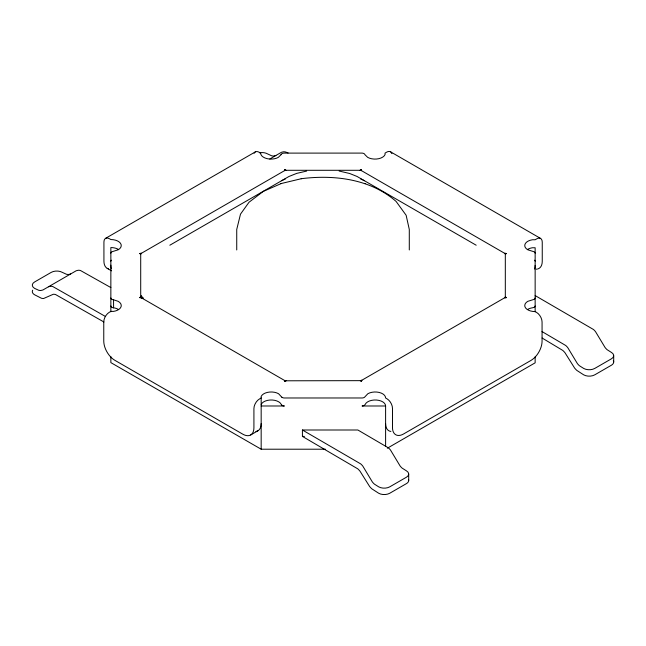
<?xml version="1.0" encoding="UTF-8"?>
<svg xmlns="http://www.w3.org/2000/svg" width="646" height="646" viewBox="0 0 646 646"><rect width="100%" height="100%" fill="white"/><g stroke="black" fill="none" stroke-linecap="round" stroke-linejoin="round"><path stroke-width="0.97" d="M281.058 154.677L281.058 154.644A3.165 1.825 0 0 1 284.183 153.11L361.841 153.094A3.165 1.825 0 0 1 364.942 154.685L367.655 157.341A10.401 6 0 0 0 385.048 154.644L385.048 153.094L386.615 152.19A7.841 4.53 -60 0 1 391.557 152.836M281.058 154.644L278.369 157.341A10.401 6 0 0 1 267.04 158.641A10.401 6 0 0 1 260.621 153.094L259.232 152.294A7.841 4.53 60 0 0 254.112 153.288M105.548 238.358L255.307 151.907M269.802 158.997L281.414 152.294L283.441 151.794A17.208 9.932 60 0 1 285.653 152.012L288.108 152.957M169.833 245.222L288.956 176.479L296.74 173.378L306.648 171.077M261.17 397.976L259.466 398.97A7.841 4.53 -60 0 0 253.918 408.571L253.918 427.789A15.69 9.06 60 0 1 242.823 434.193L114.859 360.306A15.69 9.06 60 0 1 103.764 341.096L103.764 321.886A7.841 4.53 -60 0 1 109.311 312.276L110.854 311.388L113.543 311.388A10.401 6 0 0 0 118.21 301.343L113.543 299.784A3.165 1.825 0 0 1 110.878 297.984M250.664 434.968L257.924 430.777M387.342 448.211L535.146 362.826L535.146 356.834M281.535 180.727L285.484 178.861M275.866 155.492L273.839 156.001A17.208 9.932 60 0 1 271.635 155.783L267.549 153.893A7.841 4.53 0 0 0 259.579 152.787M70.648 273.969L68.621 274.469A17.208 9.932 60 0 1 66.409 274.251L62.331 272.37A7.841 4.53 0 0 0 51.236 272.37L34.593 281.971A7.841 4.53 0 0 0 34.593 288.374L38.679 290.264A17.208 9.932 60 0 0 40.892 290.482L42.919 289.981L76.196 270.763L78.223 270.262A17.208 9.932 60 0 1 80.427 270.48L110.854 287.575M48.466 286.776L50.493 286.275A17.208 9.932 60 0 1 52.697 286.493L105.629 316.58M281.454 183.464L263.318 191.369L249.025 202.238L240.498 214.133L236.735 229.459L236.735 249.954M301.157 178.756L301.496 178.676C334.168 174.573 370.586 178.974 396.119 201.463L406.14 215.271L409.289 229.459L409.289 249.954M280.8 183.626L301.496 178.676M261.17 405.987L284.385 405.987A3.206 1.849 0 0 1 281.866 405.22M385.605 405.987L362.035 405.987A3.206 1.849 0 0 0 364.554 405.22L365.16 404.436A10.401 6 0 0 1 376.561 400.035A10.401 6 0 0 1 385.605 405.987L385.605 446.257M302.417 430.002L357.876 430.002L388.472 447.912A11.862 6.848 60 0 1 390.523 450.076L400.092 465.96A11.862 6.848 60 0 0 402.143 468.124L406.399 470.821A7.841 4.53 0 0 1 406.399 477.233L389.764 486.834A7.841 4.53 0 0 1 378.669 486.834L374.414 484.129A11.862 6.848 60 0 1 372.362 481.973L362.794 466.081A11.862 6.848 60 0 0 360.743 463.925L302.417 430.002L302.417 436.405L357.795 468.851A17.208 9.932 60 0 1 360.008 471.184L369.609 486.478A17.208 9.932 60 0 0 371.813 488.812L378.669 493.237A7.841 4.53 0 0 0 389.764 493.237L406.399 483.636A7.841 4.53 0 0 0 408.603 479.72M302.417 436.405L304.428 436.405M110.854 356.632L110.854 362.616L261.17 449.212L325.398 449.212M113.543 299.784L113.599 307.795A10.401 6 0 0 1 118.21 309.345M113.543 307.795L113.599 307.795A3.165 1.825 0 0 1 110.878 305.986M339.126 171.037L349.639 173.491L357.036 176.455L476.183 245.222M364.57 183.464L365.224 183.626M360.541 178.861L364.481 180.727M390.531 151.802L540.629 238.463M535.146 295.577L593.48 329.5A11.862 6.848 60 0 1 595.523 331.664L605.1 347.548A11.862 6.848 60 0 0 607.143 349.712L611.407 352.417A7.841 4.53 0 0 1 611.407 358.821L594.764 368.422A7.841 4.53 0 0 1 583.669 368.422L579.414 365.725A11.862 6.848 60 0 1 577.371 363.561L567.794 347.677A11.862 6.848 60 0 0 565.751 345.513L542.002 331.56M542.099 338.019L562.795 350.439A17.208 9.932 60 0 1 565.008 352.773L574.609 368.067A17.208 9.932 60 0 0 576.821 370.4L583.669 374.833A7.841 4.53 0 0 0 594.764 374.833L611.407 365.224A7.841 4.53 0 0 0 613.312 360.621M385.557 423.566L385.605 423.598A15.69 9.052 -60 0 0 390.895 431.455M107.171 268.34L111.508 270.844M103.917 321.991L55.475 294.495A17.208 9.932 60 0 0 53.263 294.277L43.662 298.484A17.208 9.932 60 0 1 41.449 298.266L34.593 294.778A7.841 4.53 0 0 1 32.688 290.183M281.85 397.225L278.571 393.737A10.401 6 0 0 0 261.17 396.426L261.17 449.212M281.85 405.228L280.219 402.983A10.401 6 0 0 0 269.858 400.035A10.401 6 0 0 0 261.17 404.428M613.7 355.615L613.7 362.018M535.146 311.824L535.146 247.757L532.457 247.757A10.401 6 0 0 0 527.79 249.308M408.7 474.027L408.7 480.43M110.854 311.735L110.854 247.555A10.401 6 0 0 1 118.21 249.308M110.846 261.154A3.214 1.857 0 0 1 111.378 260.176M391.734 153.183A7.841 4.53 -60 0 1 391.888 153.57M535.146 265.369A15.69 9.06 60 0 1 534.605 269.011M534.622 260.176A3.206 1.849 0 0 1 535.154 261.154M535.154 305.986A3.206 1.849 0 0 1 533.822 307.439L532.466 307.787A10.401 6 0 0 0 527.79 309.345M111.395 268.809A15.69 9.06 -60 0 1 110.854 265.159M261.17 423.598A15.69 9.068 59.9 0 1 255.873 431.463M110.846 253.151A3.214 1.857 0 0 1 112.364 251.625L118.21 249.792A10.401 6 0 0 0 120.463 243.251A10.401 6 0 0 0 110.854 239.545L109.465 238.745A7.841 4.53 60 0 0 103.925 241.951L103.925 261.162A15.69 9.06 -60 0 0 108.496 268.881M281.866 397.217A3.206 1.849 0 0 0 284.385 397.984L362.035 397.976A3.206 1.849 0 0 0 364.554 397.217L367.849 393.737A10.401 6 0 0 1 379.186 392.437A10.401 6 0 0 1 385.605 397.976L386.938 398.752A7.841 4.53 60 0 1 392.485 408.353L392.485 427.571A15.69 9.06 -60 0 0 403.572 433.975L530.98 360.42A15.69 9.06 -60 0 0 542.067 341.201L542.067 321.991A7.841 4.53 60 0 0 536.527 312.389L535.146 311.59A10.401 6 0 0 1 525.537 307.884A10.401 6 0 0 1 527.79 301.343L533.838 299.445A3.206 1.849 0 0 0 535.154 297.984M535.154 253.151A3.206 1.849 0 0 0 533.822 251.698L527.79 249.792A10.401 6 0 0 1 532.457 239.755L535.146 239.755L536.713 238.85A7.841 4.53 -60 0 1 542.252 242.048L542.252 261.259A15.69 9.06 60 0 1 537.682 268.986M536.955 269.124A15.69 9.06 60 0 1 536.196 269.18M140.707 254.346L140.707 296.692C143.275 294.108 138.955 298.355 141.773 296.32A7.348 4.247 0 0 0 142.718 297.628L139.811 297.636L140.715 296.813L139.811 297.636L143.242 298.04L141.571 297.903L284.345 380.332L284.773 381.334L286.275 380.793L359.983 380.655L361.485 381.197L361.921 380.195L504.518 297.863L506.214 297.636L505.317 296.748L505.317 254.403L506.214 253.498L504.518 253.232L361.663 170.754L361.235 169.801L359.733 170.294L286.291 170.294L284.789 169.801L284.361 170.754L141.571 253.192L139.811 253.498L140.707 254.346M361.752 380.268L361.485 381.197L360.306 380.631A3.569 2.059 0 0 0 361.752 380.268M284.789 169.801L284.523 170.681A3.545 2.043 0 0 1 285.968 170.326L284.789 169.801M506.214 253.498L505.277 254.161A3.545 2.043 0 0 0 504.647 253.329L506.214 253.498M285.952 380.769L284.773 381.334L284.515 380.413A3.513 2.027 0 0 0 285.952 380.769M361.235 169.801L360.056 170.318A3.545 2.043 0 0 1 361.502 170.681L361.235 169.801M141.369 253.329L139.811 253.498L140.747 254.161A3.545 2.043 0 0 1 141.369 253.329M506.214 297.636L504.655 297.766A3.545 2.043 0 0 0 505.269 296.934L506.214 297.636"/></g></svg>
